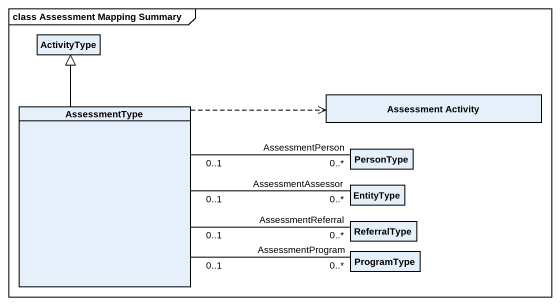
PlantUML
@startuml
mainframe class Assessment Mapping Summary
hide circle
hide empty members
class ActivityType
class AssessmentType
class "Assessment Activity" as Assessment_Activity
class PersonType
class EntityType
class ReferralType
class ProgramType
AssessmentType -up-|> ActivityType
AssessmentType .right.> Assessment_Activity
AssessmentType "0..1" -right- "AssessmentPerson\n0..*" PersonType
AssessmentType "0..1" -right- "AssessmentAssessor\n0..*" EntityType
AssessmentType "0..1" -right- "AssessmentReferral\n0..*" ReferralType
AssessmentType "0..1" -right- "AssessmentProgram\n0..*" ProgramType
@enduml
